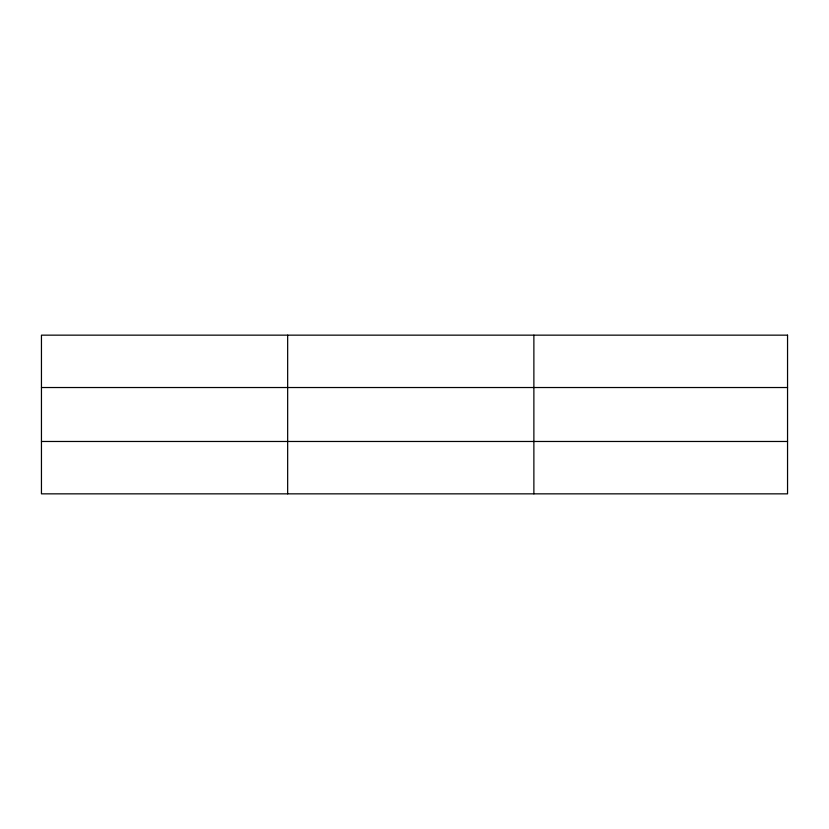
<?xml version="1.0" encoding="UTF-8"?>
<svg xmlns="http://www.w3.org/2000/svg" width="829" height="829" viewBox="0 0 829 829"><rect width="100%" height="100%" fill="white"/><g stroke="black" fill="none" stroke-linecap="round" stroke-linejoin="round"><path stroke-width="1.24" d="M287.663 493.846L287.663 335.154M533.876 493.846L533.876 335.154M41.45 387.526L787.55 387.526M41.45 441.474L787.55 441.474M787.55 335.154L787.55 493.846L41.45 493.846L41.45 335.154L787.55 335.154"/></g></svg>
